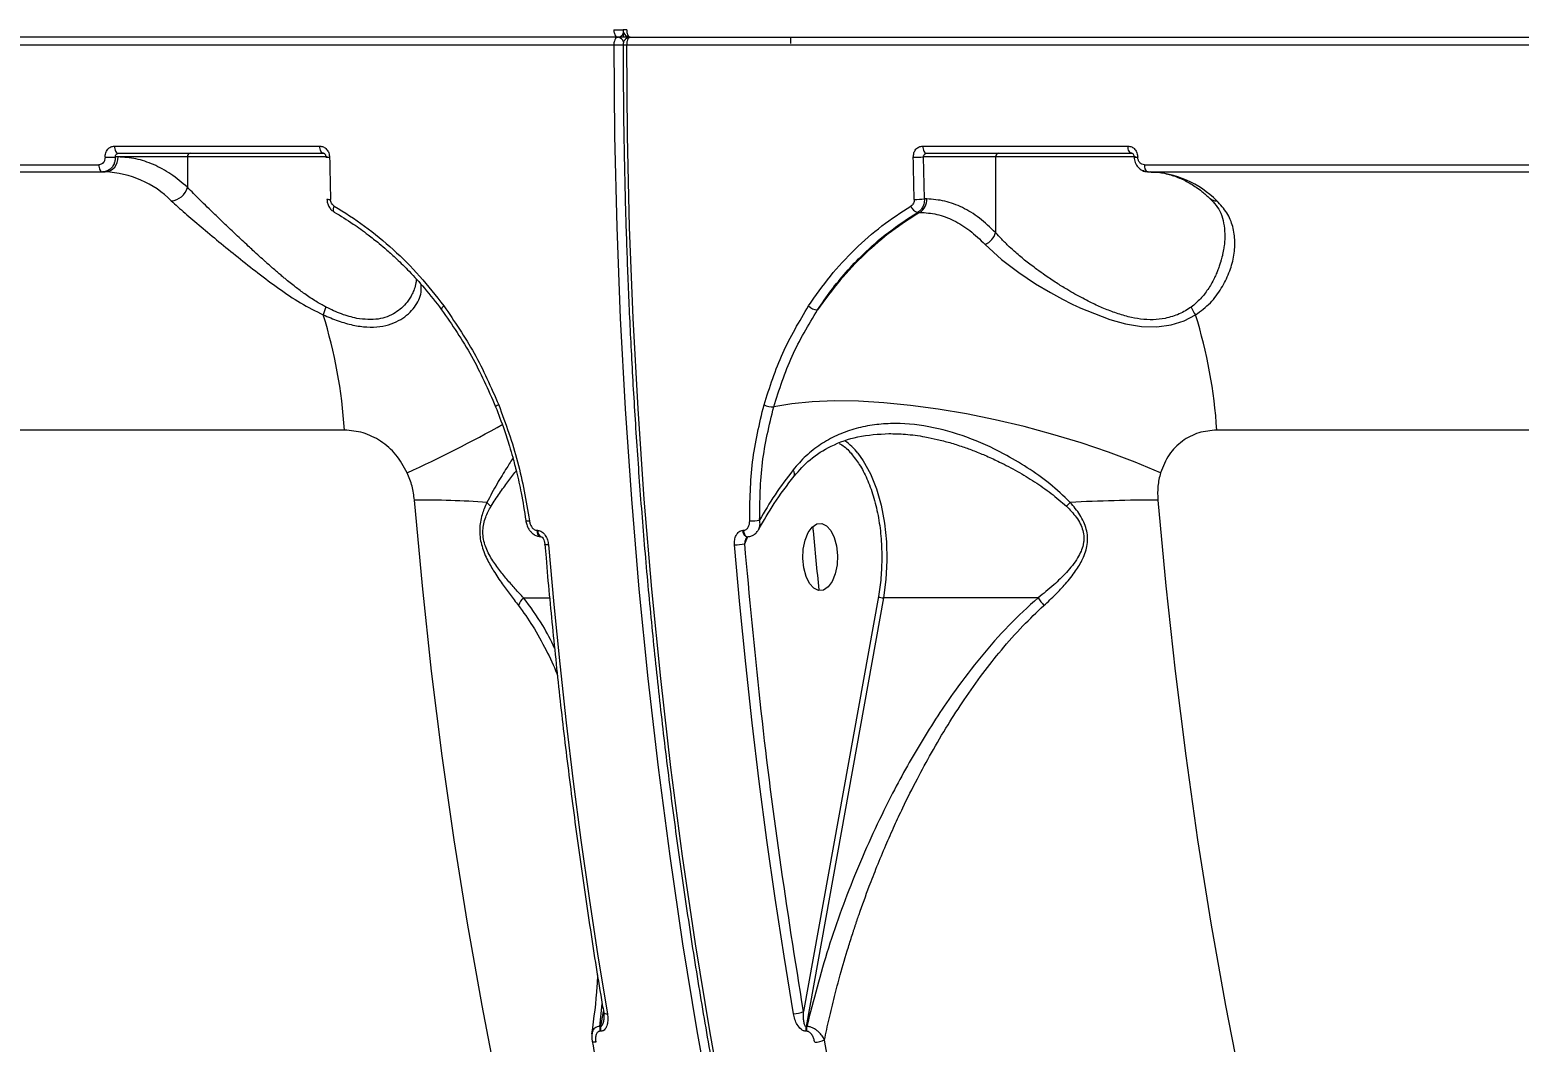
# Model space of a CAD drawing. Header units: millimetres. Extents: x -8045 to 6871, y -5915 to 5473.
# Drawn here: x -3516.5 to -3317.5, y -1520.5 to -1385.2 of the extents above; entities that cross this region are included whole.
import ezdxf

# ---------------------------------------------------------------- set-up
doc = ezdxf.new("R2010")
doc.units = ezdxf.units.MM
for name, color, linetype in [('DIKOM_ОБЪЕКТ', 7, 'Continuous'), ('DIKOM_РАЗМЕР_ЗОНА', 7, 'Continuous'), ('DIKOM_РАЗМЕР_ОБЪЕКТА', 7, 'Continuous')]:
    doc.layers.add(name, color=color, linetype=linetype)
doc.styles.add('style1', font='arial.ttf', dxfattribs={"width": 0.8})
doc.dimstyles.new('1-50', dxfattribs={"dimtxt": 300, "dimasz": 200, "dimexe": 100, "dimexo": 0, "dimgap": 100, "dimtad": 1, "dimtxsty": 'style1', "dimcen": 200, "dimclrd": 7, "dimclre": 7, "dimclrt": 7, "dimadec": 1, "dimazin": 2, "dimtfac": 1, "dimtmove": 0, "dimatfit": 2, "dimfxl": 0, "dimlwd": 25, "dimlwe": 18, "dimarcsym": 0})

# ---------------------------------------------------------------- blocks, each defined once
blk = doc.blocks.new('*D9')
at = {"layer": 'Defpoints', "color": 0, "linetype": 'Continuous', "transparency": 16777216}
for p in [(5663.54, -234.65), (-5019.6, -1388.73), (5663.54, -4701.47)]:
    blk.add_point(p, dxfattribs=at)
at = {"layer": 'DIKOM_РАЗМЕР_ОБЪЕКТА', "color": 7, "linetype": 'Continuous', "lineweight": 18, "transparency": 16777216}
for p, q in [((5663.54, -234.65), (5663.54, -4801.47)), ((-5019.6, -1388.73), (-5019.6, -4801.47))]:
    blk.add_line(p, q, dxfattribs=at)
at = {"layer": 'DIKOM_РАЗМЕР_ОБЪЕКТА', "color": 7, "linetype": 'Continuous', "lineweight": 25, "transparency": 16777216}
blk.add_line((-4819.6, -4701.47), (5463.54, -4701.47), dxfattribs=at)
at = {"layer": 'DIKOM_РАЗМЕР_ОБЪЕКТА', "color": 7, "linetype": 'Continuous', "transparency": 16777216}
for points in [[(-4819.6, -4668.14), (-4819.6, -4734.8), (-5019.6, -4701.47)], [(5463.54, -4668.14), (5463.54, -4734.8), (5663.54, -4701.47)]]:
    blk.add_solid(points, dxfattribs=at)
at = {"layer": 'DIKOM_РАЗМЕР_ОБЪЕКТА', "color": 7, "linetype": 'Continuous', "lineweight": 15, "transparency": 16777216, "insert": (-74.37, -4448.3), "char_height": 300, "attachment_point": 5, "style": 'style1'}
blk.add_mtext('10700', dxfattribs=at)
blk = doc.blocks.new('*D10')
at = {"layer": 'Defpoints', "color": 0, "linetype": 'Continuous', "transparency": 16777216}
for p in [(-1653.81, 3474.95), (-5616.46, -3083.4), (491.01, -3083.4)]:
    blk.add_point(p, dxfattribs=at)
at = {"layer": 'DIKOM_РАЗМЕР_ОБЪЕКТА', "color": 7, "linetype": 'Continuous', "lineweight": 18, "transparency": 16777216}
for p, q in [((-1653.81, 3474.95), (-5716.46, 3474.95)), ((491.01, -3083.4), (-5716.46, -3083.4))]:
    blk.add_line(p, q, dxfattribs=at)
at = {"layer": 'DIKOM_РАЗМЕР_ОБЪЕКТА', "color": 7, "linetype": 'Continuous', "lineweight": 25, "transparency": 16777216}
blk.add_line((-5616.46, 3274.95), (-5616.46, -2883.4), dxfattribs=at)
at = {"layer": 'DIKOM_РАЗМЕР_ОБЪЕКТА', "color": 7, "linetype": 'Continuous', "transparency": 16777216}
for points in [[(-5649.79, 3274.95), (-5583.12, 3274.95), (-5616.46, 3474.95)], [(-5649.79, -2883.4), (-5583.12, -2883.4), (-5616.46, -3083.4)]]:
    blk.add_solid(points, dxfattribs=at)
at = {"layer": 'DIKOM_РАЗМЕР_ОБЪЕКТА', "color": 7, "linetype": 'Continuous', "lineweight": 15, "transparency": 16777216, "insert": (-5869.63, -1326.86), "char_height": 300, "attachment_point": 5, "rotation": 90, "style": 'style1'}
blk.add_mtext('6550', dxfattribs=at)
blk = doc.blocks.new('*D11')
at = {"layer": 'Defpoints', "color": 0, "transparency": 16777216}
for p in [(6870.85, -184.65), (-7019.6, -1388.73), (-7019.6, -5814.65)]:
    blk.add_point(p, dxfattribs=at)
at = {"layer": 'DIKOM_РАЗМЕР_ЗОНА', "color": 7, "lineweight": 18, "transparency": 16777216}
for p, q in [((6870.85, -184.65), (6870.85, -5914.65)), ((-7019.6, -1388.73), (-7019.6, -5914.65))]:
    blk.add_line(p, q, dxfattribs=at)
at = {"layer": 'DIKOM_РАЗМЕР_ЗОНА', "color": 7, "lineweight": 25, "transparency": 16777216}
blk.add_line((6670.85, -5814.65), (-6819.6, -5814.65), dxfattribs=at)
at = {"layer": 'DIKOM_РАЗМЕР_ЗОНА', "color": 7, "transparency": 16777216}
for points in [[(-6819.6, -5781.31), (-6819.6, -5847.98), (-7019.6, -5814.65)], [(6670.85, -5781.31), (6670.85, -5847.98), (6870.85, -5814.65)]]:
    blk.add_solid(points, dxfattribs=at)
at = {"layer": 'DIKOM_РАЗМЕР_ЗОНА', "color": 7, "transparency": 16777216, "insert": (-74.37, -5561.37), "char_height": 300, "attachment_point": 5, "style": 'style1'}
blk.add_mtext('13900', dxfattribs=at)
blk = doc.blocks.new('*D12')
at = {"layer": 'Defpoints', "color": 0, "transparency": 16777216}
for p in [(-2189.61, 5472.65), (-7595.21, -5084.97), (-495.58, -5084.97)]:
    blk.add_point(p, dxfattribs=at)
at = {"layer": 'DIKOM_РАЗМЕР_ЗОНА', "color": 7, "lineweight": 18, "transparency": 16777216}
for p, q in [((-2189.61, 5472.65), (-7695.21, 5472.65)), ((-495.58, -5084.97), (-7695.21, -5084.97))]:
    blk.add_line(p, q, dxfattribs=at)
at = {"layer": 'DIKOM_РАЗМЕР_ЗОНА', "color": 7, "lineweight": 25, "transparency": 16777216}
blk.add_line((-7595.21, 5272.65), (-7595.21, -4884.97), dxfattribs=at)
at = {"layer": 'DIKOM_РАЗМЕР_ЗОНА', "color": 7, "transparency": 16777216}
for points in [[(-7628.55, 5272.65), (-7561.88, 5272.65), (-7595.21, 5472.65)], [(-7628.55, -4884.97), (-7561.88, -4884.97), (-7595.21, -5084.97)]]:
    blk.add_solid(points, dxfattribs=at)
at = {"layer": 'DIKOM_РАЗМЕР_ЗОНА', "color": 7, "transparency": 16777216, "insert": (-7848.38, -1452.59), "char_height": 300, "attachment_point": 5, "rotation": 90, "style": 'style1'}
blk.add_mtext('10550', dxfattribs=at)

msp = doc.modelspace()

# ---------------------------------------------------------------- linework, layer by layer
at = {"layer": 'DIKOM_ОБЪЕКТ', "color": 7, "linetype": 'Continuous', "lineweight": 15}
for p, q in [((-3853.318, -1387.16), (-3438.449, -1387.16)), ((-3437.934, -1386.157), (-3852.803, -1386.157)), ((-3436.311, -1386.157), (-3437.934, -1386.157)), ((-3437.217, -1385.447), (-3437.22, -1386.157)), ((-3436.735, -1387.16), (-3021.865, -1387.16)), ((-3436.22, -1386.157), (-3021.35, -1386.157)), ((-3414.784, -1387.008), (-3414.788, -1386.157)), ((-3505.179, -1400.692), (-3477.75, -1400.692)), ((-3397.176, -1400.692), (-3369.747, -1400.692)), ((-3504.705, -1402.157), (-3505.065, -1402.157)), ((-3495.436, -1402.157), (-3504.705, -1402.157)), ((-3504.664, -1401.657), (-3477.235, -1401.657)), ((-3495.436, -1402.157), (-3495.436, -1406.208)), ((-3476.744, -1402.157), (-3495.436, -1402.157)), ((-3396.932, -1407.77), (-3397.062, -1402.157)), ((-3387.433, -1402.157), (-3397.062, -1402.157)), ((-3396.661, -1401.657), (-3369.232, -1401.657)), ((-3387.433, -1402.157), (-3387.433, -1412.259)), ((-3368.741, -1402.157), (-3387.433, -1402.157)), ((-3578.418, -1403.198), (-3507.273, -1403.198)), ((-3577.904, -1404.157), (-3506.759, -1404.157)), ((-3506.759, -1404.157), (-3506.419, -1404.157)), ((-3367.555, -1403.198), (-3296.41, -1403.198)), ((-3367.04, -1404.157), (-3367.132, -1404.141)), ((-3367.04, -1404.157), (-3295.895, -1404.157)), ((-3396.624, -1407.77), (-3396.932, -1407.77)), ((-3397.847, -1409.554), (-3397.563, -1409.554)), ((-3474.441, -1438.66), (-3774.45, -1438.66)), ((-3057.858, -1438.66), (-3357.866, -1438.66)), ((-3448.627, -1452.061), (-3448.708, -1452.061)), ((-3448.199, -1452.904), (-3448.119, -1452.904)), ((-3421.117, -1452.061), (-3421.198, -1452.061)), ((-3420.957, -1453.842), (-3420.538, -1452.894)), ((-3420.689, -1452.904), (-3420.609, -1452.904)), ((-3450.525, -1461.074), (-3447.018, -1461.074)), ((-3403.099, -1460.908), (-3413.108, -1516.358)), ((-3402.427, -1461.074), (-3412.768, -1518.363)), ((-3381.758, -1461.074), (-3402.427, -1461.074)), ((-3440.301, -1518.363), (-3440.009, -1515.326)), ((-3440.198, -1518.363), (-3439.833, -1516.345)), ((-3439.801, -1516.548), (-3439.799, -1517.459)), ((-3440.198, -1518.363), (-3440.301, -1518.363)), ((-3412.768, -1518.363), (-3412.664, -1518.363)), ((-3440.2, -1519.01), (-3440.304, -1519.01)), ((-3412.667, -1519.01), (-3412.771, -1519.01))]:
    msp.add_line(p, q, dxfattribs=at)
at = {"layer": 'DIKOM_ОБЪЕКТ', "color": 7, "linetype": 'Continuous', "lineweight": 15, "flags": 128}
for points in [[(-3438.449, -1385.155), (-3438.272, -1385.155), (-3438.082, -1385.155), (-3437.886, -1385.155), (-3437.692, -1385.156), (-3437.507, -1385.156), (-3437.339, -1385.156), (-3437.196, -1385.157)], [(-3438.449, -1387.16), (-3438.343, -1399.347), (-3438.055, -1411.523), (-3437.584, -1423.678), (-3436.933, -1435.801), (-3436.101, -1447.883), (-3435.088, -1459.912), (-3433.896, -1471.879), (-3432.526, -1483.774), (-3430.978, -1495.587), (-3429.255, -1507.308), (-3427.357, -1518.927), (-3425.286, -1530.434), (-3423.044, -1541.819), (-3420.633, -1553.073), (-3418.055, -1564.187), (-3415.312, -1575.15), (-3412.406, -1585.955), (-3409.34, -1596.591), (-3406.116, -1607.05), (-3402.737, -1617.323), (-3399.206, -1627.401), (-3395.526, -1637.276)], [(-3393.811, -1637.276), (-3397.491, -1627.401), (-3401.022, -1617.323), (-3404.401, -1607.05), (-3407.625, -1596.591), (-3410.691, -1585.955), (-3413.597, -1575.15), (-3416.34, -1564.187), (-3418.919, -1553.073), (-3421.33, -1541.819), (-3423.572, -1530.434), (-3425.642, -1518.927), (-3427.54, -1507.308), (-3429.264, -1495.587), (-3430.811, -1483.774), (-3432.182, -1471.879), (-3433.374, -1459.912), (-3434.386, -1447.883), (-3435.219, -1435.801), (-3435.87, -1423.678), (-3436.34, -1411.523), (-3436.628, -1399.347), (-3436.735, -1387.16)], [(-3505.179, -1400.692), (-3505.166, -1400.882), (-3505.135, -1401.064), (-3505.086, -1401.231), (-3505.022, -1401.377), (-3504.945, -1401.496), (-3504.857, -1401.584), (-3504.762, -1401.639), (-3504.664, -1401.657)], [(-3477.235, -1401.657), (-3477.333, -1401.639), (-3477.428, -1401.584), (-3477.515, -1401.496), (-3477.593, -1401.377), (-3477.657, -1401.231), (-3477.705, -1401.064), (-3477.737, -1400.882), (-3477.75, -1400.692)], [(-3397.176, -1400.692), (-3397.163, -1400.882), (-3397.132, -1401.064), (-3397.083, -1401.231), (-3397.019, -1401.377), (-3396.942, -1401.496), (-3396.854, -1401.584), (-3396.759, -1401.639), (-3396.661, -1401.657)], [(-3369.232, -1401.657), (-3369.33, -1401.639), (-3369.425, -1401.584), (-3369.512, -1401.496), (-3369.59, -1401.377), (-3369.654, -1401.231), (-3369.702, -1401.064), (-3369.734, -1400.882), (-3369.747, -1400.692)], [(-3476.436, -1402.196), (-3476.421, -1402.899), (-3476.407, -1403.602), (-3476.391, -1404.306), (-3476.375, -1405.009), (-3476.359, -1405.712), (-3476.342, -1406.416), (-3476.324, -1407.119), (-3476.305, -1407.822)], [(-3398.303, -1407.822), (-3398.322, -1407.119), (-3398.339, -1406.416), (-3398.357, -1405.712), (-3398.373, -1405.009), (-3398.389, -1404.306), (-3398.404, -1403.602), (-3398.419, -1402.899), (-3398.433, -1402.196)], [(-3507.273, -1403.198), (-3507.26, -1403.387), (-3507.228, -1403.568), (-3507.18, -1403.734), (-3507.115, -1403.879), (-3507.038, -1403.997), (-3506.951, -1404.085), (-3506.857, -1404.139), (-3506.759, -1404.157)], [(-3475.815, -1409.517), (-3475.841, -1409.495), (-3475.891, -1409.419), (-3475.92, -1409.316), (-3475.926, -1409.189), (-3475.91, -1409.043), (-3475.871, -1408.884), (-3475.811, -1408.716)], [(-3388.834, -1413.845), (-3386.651, -1415.85), (-3384.34, -1417.604), (-3382.1, -1419.093), (-3380.119, -1420.279), (-3378.492, -1421.172), (-3377.279, -1421.79), (-3376.526, -1422.153), (-3376.333, -1422.243), (-3376.283, -1422.266), (-3376.27, -1422.272), (-3376.267, -1422.274), (-3376.265, -1422.275), (-3376.265, -1422.275), (-3376.265, -1422.275), (-3376.265, -1422.275), (-3376.265, -1422.275), (-3376.265, -1422.275), (-3376.265, -1422.275), (-3372.191, -1423.891), (-3370.072, -1424.473), (-3367.957, -1424.821), (-3365.9, -1424.875), (-3363.975, -1424.609), (-3362.231, -1424.046), (-3360.709, -1423.251)], [(-3461.179, -1422.054), (-3461.29, -1422.171), (-3461.379, -1422.281), (-3461.442, -1422.379), (-3461.478, -1422.463), (-3461.484, -1422.529), (-3461.466, -1422.569)], [(-3365.4, -1444.363), (-3368.78, -1442.957), (-3372.329, -1441.624), (-3376.01, -1440.379), (-3379.787, -1439.233), (-3383.623, -1438.198), (-3387.481, -1437.284), (-3391.321, -1436.5), (-3395.107, -1435.854), (-3398.8, -1435.352), (-3402.364, -1434.999), (-3405.765, -1434.799), (-3408.968, -1434.754), (-3411.942, -1434.863), (-3414.657, -1435.127), (-3417.088, -1435.541)], [(-3405.834, -1441.759), (-3405.121, -1442.76), (-3404.169, -1444.496), (-3403.366, -1446.495), (-3402.729, -1448.709), (-3402.275, -1451.086), (-3402.015, -1453.57), (-3401.953, -1456.103), (-3402.091, -1458.624), (-3402.427, -1461.074)], [(-3414.356, -1444.803), (-3414.347, -1444.79), (-3414.289, -1444.644), (-3414.296, -1444.455), (-3414.367, -1444.23), (-3414.5, -1443.979)], [(-3419.938, -1635.641), (-3423.788, -1626.702), (-3427.495, -1617.54), (-3431.057, -1608.163), (-3434.47, -1598.579), (-3437.73, -1588.797), (-3440.836, -1578.827), (-3443.783, -1568.677), (-3446.57, -1558.358), (-3449.193, -1547.879), (-3451.65, -1537.249), (-3453.939, -1526.478), (-3456.058, -1515.577), (-3458.005, -1504.556), (-3459.778, -1493.424), (-3461.375, -1482.193), (-3462.795, -1470.872), (-3464.036, -1459.473), (-3465.098, -1448.005)], [(-3365.752, -1448.005), (-3364.69, -1459.473), (-3363.449, -1470.872), (-3362.029, -1482.193), (-3360.432, -1493.424), (-3358.659, -1504.556), (-3356.713, -1515.577), (-3354.594, -1526.478), (-3352.304, -1537.249), (-3349.847, -1547.879), (-3347.224, -1558.358), (-3344.437, -1568.677), (-3341.49, -1578.827), (-3338.384, -1588.797), (-3335.124, -1598.579), (-3331.711, -1608.163), (-3328.15, -1617.54), (-3324.442, -1626.702), (-3320.593, -1635.641)], [(-3448.195, -1452.904), (-3448.195, -1452.904), (-3448.34, -1452.866), (-3448.473, -1452.751), (-3448.584, -1452.568), (-3448.665, -1452.332), (-3448.708, -1452.061)], [(-3448.627, -1452.061), (-3448.584, -1452.332), (-3448.504, -1452.568), (-3448.392, -1452.751), (-3448.259, -1452.866), (-3448.119, -1452.904)], [(-3420.675, -1452.904), (-3420.685, -1452.904), (-3420.83, -1452.866), (-3420.963, -1452.751), (-3421.074, -1452.568), (-3421.155, -1452.332), (-3421.198, -1452.061)], [(-3421.117, -1452.061), (-3421.074, -1452.332), (-3420.994, -1452.568), (-3420.882, -1452.751), (-3420.749, -1452.866), (-3420.605, -1452.904), (-3420.604, -1452.904)], [(-3412.883, -1453.367), (-3412.475, -1452.36), (-3411.938, -1451.617), (-3411.314, -1451.198), (-3410.655, -1451.137), (-3410.014, -1451.439), (-3409.443, -1452.079), (-3408.988, -1453.006), (-3408.685, -1454.145), (-3408.561, -1455.402), (-3408.623, -1456.677), (-3408.868, -1457.867), (-3409.276, -1458.873), (-3409.813, -1459.616), (-3410.437, -1460.035), (-3411.096, -1460.096), (-3411.737, -1459.794), (-3412.308, -1459.154), (-3412.763, -1458.227), (-3413.066, -1457.088), (-3413.191, -1455.831), (-3413.128, -1454.556), (-3412.883, -1453.367)], [(-3447.18, -1454.003), (-3447.338, -1454), (-3447.47, -1453.991), (-3447.571, -1453.976), (-3447.637, -1453.956), (-3447.667, -1453.931), (-3447.668, -1453.924)], [(-3447.18, -1454.003), (-3446.469, -1461.955), (-3445.68, -1469.878), (-3444.812, -1477.771), (-3443.867, -1485.63), (-3442.844, -1493.452), (-3441.743, -1501.234), (-3440.566, -1508.974), (-3439.312, -1516.669)], [(-3414.455, -1516.669), (-3415.708, -1508.974), (-3416.885, -1501.234), (-3417.986, -1493.452), (-3419.009, -1485.63), (-3419.955, -1477.771), (-3420.822, -1469.878), (-3421.612, -1461.955), (-3422.322, -1454.003)], [(-3439.809, -1516.521), (-3439.807, -1516.531), (-3439.775, -1516.578), (-3439.706, -1516.617), (-3439.603, -1516.645), (-3439.47, -1516.663), (-3439.312, -1516.669)], [(-3440.856, -1520.469), (-3441.007, -1520.463), (-3441.136, -1520.447), (-3441.238, -1520.42), (-3441.309, -1520.383), (-3441.348, -1520.339), (-3441.355, -1520.313)], [(-3395.973, -1584.352), (-3398.064, -1576.596), (-3400.071, -1568.757), (-3401.992, -1560.839), (-3403.829, -1552.844), (-3405.579, -1544.776), (-3407.242, -1536.64), (-3408.817, -1528.437), (-3410.303, -1520.173)]]:
    msp.add_lwpolyline(points, dxfattribs=at)
at = {"layer": 'DIKOM_ОБЪЕКТ', "color": 7, "linetype": 'Continuous', "lineweight": 15}
for centre, radius, start, end in [((-3436.666, -1385.166), 1.783, 179.62953, 195.98693), ((-3436.864, -1431.005), 45.85, 89.83784, 90.44385), ((-3434.952, -1385.166), 1.783, 179.62953, 195.98693), ((-3436.667, -1387.148), 1.782, 164.01131, 180.36857), ((-3438.381, -1000.186), 386.974, 269.98995, 270.17447), ((-3437.799, -1385.588), 0.585, 186.78413, 256.69628), ((-3437.799, -1386.726), 0.585, 103.30372, 173.21587), ((-3437.975, -1385.287), 0.871, 272.69337, 343.97036), ((-3437.988, -1387.044), 0.888, 17.27721, 86.48591), ((-3436.893, -1349.341), 37.819, 269.5059, 270.24058), ((-3434.952, -1387.148), 1.782, 164.01131, 180.36857), ((-3436.085, -1385.588), 0.585, 186.81788, 256.66253), ((-3436.085, -1386.727), 0.585, 103.33747, 173.18212), ((-3506.393, -1379.081), 23.115, 269.89163, 273.29397), ((-3506.574, -1402.29), 1.874, 274.73838, 4.06015), ((-3494.969, -1402.124), 0.468, 94.75841, 184.066), ((-3476.586, -1399.775), 2.425, 262.06152, 273.54626), ((-3398.389, -1379.102), 23.093, 269.89064, 273.29551), ((-3386.966, -1402.124), 0.468, 94.72724, 184.09717), ((-3368.584, -1399.876), 2.324, 261.7549, 273.74038), ((-3506.893, -1417.27), 13.121, 44.8581, 87.92894), ((-3366.595, -1403.334), 0.969, 171.91958, 236.35695), ((-3367.175, -1417.271), 13.122, 44.85944, 87.92873), ((-3497.744, -1405.645), 2.375, 273.65963, 346.28354), ((-3476.456, -1406.072), 1.756, 259.02167, 274.93356), ((-3397.517, -1408.295), 1.302, 198.86373, 255.31109), ((-3398.255, -1390.869), 16.953, 269.83583, 274.47526), ((-3398.679, -1407.828), 2.056, 302.86585, 1.59814), ((-3357.909, -1406.699), 1.316, 228.62844, 271.5254), ((-3389.855, -1411.532), 2.529, 293.81359, 343.28385), ((-3471.143, -1424.724), 6.315, 156.49187, 166.50497), ((-3411.085, -1420.713), 1.893, 225.09323, 265.19334), ((-3358.488, -1421.344), 2.927, 197.12437, 220.65363), ((-3541.812, -1443.121), 67.519, 3.78847, 17.11489), ((-3425.238, -1443.121), 67.519, 3.78847, 17.11489), ((-3453.592, -1436.134), 0.882, 105.81865, 138.02038), ((-3417.226, -1432.838), 2.707, 244.7098, 272.9241), ((-3539.439, -1284.181), 176.195, 294.61613, 299.27858), ((-3412.433, -1446.888), 8.358, 37.85796, 54.38203), ((-3464.542, -1576.52), 128.517, 85.9283, 90.24785), ((-3453.289, -1446.566), 2.763, 219.6269, 235.45369), ((-3353.237, -1472.803), 34.437, 134.70656, 135.90852), ((-3365.322, -1675.907), 227.903, 90.10819, 93.05356), ((-3449.945, -1449.935), 0.855, 251.27227, 284.02424), ((-3419.908, -1446.012), 4.769, 265.3089, 281.36923), ((-3422.28, -1448.513), 5.49, 269.55327, 283.94012), ((-3448.717, -1462.994), 2.638, 133.2796, 159.99314), ((-3402.442, -1459.69), 1.384, 241.69363, 270.61719), ((-3374.032, -1455.921), 9.286, 213.70097, 221.64089), ((-3414.422, -1513.737), 2.932, 269.35928, 296.62773), ((-3438.431, -1518.694), 1.9, 169.96237, 189.57319), ((-3438.329, -1518.693), 1.897, 169.9694, 189.60837), ((-3410.9, -1518.693), 1.897, 169.9694, 189.60837), ((-3410.799, -1518.694), 1.894, 169.93416, 189.6014), ((-3411.596, -1517.499), 2.969, 269.7334, 295.8173)]:
    msp.add_arc(centre, radius, start, end, dxfattribs=at)
for points, knots in [([(-3437.208, -1385.157), (-3437.207, -1385.24), (-3437.204, -1385.404), (-3437.097, -1385.67), (-3436.964, -1385.817), (-3436.885, -1385.904)], [0, 0, 0, 0, 0.2963964, 0.5828957, 1, 1, 1, 1]), ([(-3436.885, -1386.411), (-3436.971, -1386.505), (-3437.096, -1386.642), (-3437.19, -1386.9), (-3437.233, -1387.056), (-3437.218, -1387.155), (-3437.217, -1387.161)], [0, 0, 0, 0, 0.4472695, 0.6456014, 0.9773924, 1, 1, 1, 1]), ([(-3437.213, -1387.159), (-3437.199, -1390.695), (-3437.179, -1395.823), (-3437.041, -1403.585), (-3436.868, -1410.553), (-3436.577, -1418.865), (-3436.18, -1427.6), (-3435.661, -1436.748), (-3435.017, -1446.179), (-3434.241, -1455.817), (-3433.331, -1465.604), (-3432.286, -1475.494), (-3431.103, -1485.452), (-3429.782, -1495.449), (-3428.322, -1505.461), (-3426.724, -1515.467), (-3424.987, -1525.45), (-3423.112, -1535.392), (-3421.1, -1545.28), (-3418.951, -1555.101), (-3416.668, -1564.843), (-3414.25, -1574.493), (-3411.701, -1584.043), (-3409.02, -1593.482), (-3406.211, -1602.801), (-3403.273, -1611.99), (-3400.211, -1621.042), (-3397.026, -1629.948), (-3393.72, -1638.701), (-3390.295, -1647.293), (-3386.753, -1655.717), (-3383.098, -1663.966), (-3379.331, -1672.034), (-3375.455, -1679.915), (-3371.473, -1687.602), (-3367.387, -1695.09), (-3363.2, -1702.373), (-3358.916, -1709.446), (-3354.536, -1716.303), (-3350.063, -1722.941), (-3345.501, -1729.353), (-3340.852, -1735.537), (-3336.119, -1741.487), (-3331.304, -1747.199), (-3326.411, -1752.67), (-3321.443, -1757.895), (-3316.401, -1762.872), (-3311.289, -1767.596), (-3306.11, -1772.064), (-3300.865, -1776.274), (-3295.558, -1780.221), (-3290.19, -1783.903), (-3284.764, -1787.319), (-3279.282, -1790.455), (-3274.033, -1793.198), (-3270.594, -1794.756), (-3269.015, -1795.471)], [0, 0, 0, 0, 0.0188203, 0.0272906, 0.0413383, 0.0559454, 0.0716292, 0.0880071, 0.1049248, 0.1222587, 0.1399211, 0.1578472, 0.175988, 0.1943055, 0.2127706, 0.2313596, 0.2500541, 0.2688382, 0.2876993, 0.3066269, 0.3256121, 0.3446475, 0.3637262, 0.3828431, 0.4019932, 0.4211723, 0.4403769, 0.4596039, 0.4788504, 0.4981142, 0.5173929, 0.536685, 0.5559887, 0.5753028, 0.5946263, 0.6139584, 0.6332979, 0.6526449, 0.671999, 0.6913599, 0.710728, 0.7301038, 0.7494874, 0.7688799, 0.7882827, 0.8076966, 0.8271238, 0.8465663, 0.866026, 0.8855061, 0.9050093, 0.9245393, 0.9440999, 0.9636954, 0.9833304, 1, 1, 1, 1]), ([(-3436.885, -1385.904), (-3436.782, -1385.977), (-3436.633, -1386.083), (-3436.397, -1386.15), (-3436.281, -1386.149), (-3436.22, -1386.148)], [0, 0, 0, 0, 0.5203957, 0.7512987, 1, 1, 1, 1]), ([(-3436.228, -1386.171), (-3436.27, -1386.168), (-3436.393, -1386.158), (-3436.629, -1386.229), (-3436.79, -1386.343), (-3436.885, -1386.411)], [0, 0, 0, 0, 0.1769883, 0.5117841, 1, 1, 1, 1]), ([(-3506.436, -1402.196), (-3506.421, -1401.998), (-3506.39, -1401.605), (-3506.102, -1401.108), (-3505.684, -1400.76), (-3505.347, -1400.715), (-3505.179, -1400.692)], [0, 0, 0, 0, 0.2505871, 0.5002723, 0.7500734, 1, 1, 1, 1]), ([(-3477.75, -1400.692), (-3477.58, -1400.715), (-3477.242, -1400.76), (-3476.811, -1401.109), (-3476.505, -1401.605), (-3476.459, -1401.999), (-3476.436, -1402.196)], [0, 0, 0, 0, 0.2505783, 0.5001773, 0.7500295, 1, 1, 1, 1]), ([(-3398.433, -1402.196), (-3398.418, -1401.998), (-3398.387, -1401.605), (-3398.099, -1401.108), (-3397.681, -1400.76), (-3397.344, -1400.715), (-3397.176, -1400.692)], [0, 0, 0, 0, 0.2505851, 0.5002663, 0.7499968, 1, 1, 1, 1]), ([(-3369.747, -1400.692), (-3369.577, -1400.715), (-3369.238, -1400.76), (-3368.807, -1401.109), (-3368.502, -1401.606), (-3368.456, -1401.999), (-3368.433, -1402.196)], [0, 0, 0, 0, 0.2505825, 0.5001941, 0.7500037, 1, 1, 1, 1]), ([(-3506.436, -1402.196), (-3506.447, -1402.327), (-3506.469, -1402.589), (-3506.658, -1402.921), (-3506.937, -1403.153), (-3507.161, -1403.183), (-3507.273, -1403.198)], [0, 0, 0, 0, 0.2507944, 0.5000868, 0.7499576, 1, 1, 1, 1]), ([(-3505.065, -1402.157), (-3505.074, -1402.327), (-3505.09, -1402.64), (-3505.25, -1403.131), (-3505.495, -1403.536), (-3505.814, -1403.839), (-3506.21, -1404.089), (-3506.542, -1404.13), (-3506.759, -1404.157)], [0, 0, 0, 0, 0.161766, 0.2992211, 0.5003616, 0.6315556, 0.7587154, 1, 1, 1, 1]), ([(-3505.065, -1402.157), (-3505.065, -1402.119), (-3505.065, -1402.046), (-3505.034, -1401.922), (-3504.977, -1401.817), (-3504.898, -1401.738), (-3504.802, -1401.675), (-3504.719, -1401.664), (-3504.664, -1401.657)], [0, 0, 0, 0, 0.1478478, 0.2805845, 0.5004594, 0.6295056, 0.7560156, 1, 1, 1, 1]), ([(-3495.436, -1406.208), (-3496.168, -1405.588), (-3497.633, -1404.347), (-3499.946, -1403.111), (-3502.309, -1402.303), (-3503.906, -1402.206), (-3504.705, -1402.157)], [0, 0, 0, 0, 0.2500019, 0.5000017, 0.7499834, 1, 1, 1, 1]), ([(-3477.327, -1401.641), (-3477.28, -1401.644), (-3477.184, -1401.65), (-3477.049, -1401.76), (-3476.945, -1401.939), (-3476.929, -1402.096), (-3476.921, -1402.176)], [0, 0, 0, 0, 0.2351959, 0.4780174, 0.7320141, 1, 1, 1, 1]), ([(-3397.062, -1402.157), (-3397.062, -1402.119), (-3397.062, -1402.046), (-3397.031, -1401.922), (-3396.974, -1401.817), (-3396.895, -1401.738), (-3396.799, -1401.675), (-3396.716, -1401.664), (-3396.661, -1401.657)], [0, 0, 0, 0, 0.1478132, 0.2805291, 0.5004961, 0.6293352, 0.7558207, 1, 1, 1, 1]), ([(-3369.324, -1401.641), (-3369.277, -1401.644), (-3369.181, -1401.65), (-3369.046, -1401.76), (-3368.942, -1401.939), (-3368.926, -1402.096), (-3368.918, -1402.176)], [0, 0, 0, 0, 0.2353068, 0.4781033, 0.7320537, 1, 1, 1, 1]), ([(-3368.918, -1402.176), (-3368.909, -1402.299), (-3368.891, -1402.545), (-3368.749, -1403.027), (-3368.421, -1403.57), (-3367.832, -1404.037), (-3367.367, -1404.107), (-3367.132, -1404.141)], [0, 0, 0, 0, 0.1220089, 0.2452236, 0.4932316, 0.744648, 1, 1, 1, 1]), ([(-3367.555, -1403.198), (-3367.668, -1403.182), (-3367.894, -1403.151), (-3368.182, -1402.92), (-3368.386, -1402.589), (-3368.417, -1402.327), (-3368.433, -1402.196)], [0, 0, 0, 0, 0.2507925, 0.5001209, 0.7499859, 1, 1, 1, 1]), ([(-3367.04, -1404.157), (-3367.263, -1404.143), (-3367.491, -1404.129), (-3367.689, -1404.008), (-3367.694, -1404.005)], [0, 0, 0, 0, 0.9731217, 1, 1, 1, 1]), ([(-3366.628, -1404.187), (-3366.469, -1404.18), (-3365.732, -1404.147), (-3364.482, -1404.391), (-3362.882, -1404.91), (-3361.366, -1405.693), (-3359.999, -1406.606), (-3359.153, -1407.373), (-3358.79, -1407.702)], [0, 0, 0, 0, 0.0612192, 0.2830194, 0.4797533, 0.6711887, 0.859039, 1, 1, 1, 1]), ([(-3476.934, -1422.206), (-3477.383, -1421.959), (-3478.341, -1421.433), (-3479.688, -1420.516), (-3481.055, -1419.496), (-3482.068, -1418.682), (-3482.82, -1418.055), (-3483.283, -1417.662), (-3483.788, -1417.227), (-3484.334, -1416.751), (-3484.756, -1416.378), (-3485.248, -1415.938), (-3485.843, -1415.402), (-3486.595, -1414.714), (-3487.646, -1413.742), (-3488.896, -1412.572), (-3490.386, -1411.156), (-3492.022, -1409.587), (-3493.797, -1407.868), (-3494.888, -1406.762), (-3495.436, -1406.208)], [0, 0, 0, 0, 0.0587503, 0.125044, 0.1831873, 0.2499616, 0.2704518, 0.2931945, 0.3181951, 0.3454632, 0.3749874, 0.3820727, 0.4205189, 0.4663069, 0.4993412, 0.5865755, 0.668128, 0.7492988, 0.874216, 1, 1, 1, 1]), ([(-3497.592, -1408.015), (-3497.004, -1408.544), (-3495.831, -1409.598), (-3493.634, -1411.467), (-3491.247, -1413.462), (-3488.694, -1415.547), (-3486.019, -1417.667), (-3483.236, -1419.738), (-3480.343, -1421.722), (-3478.303, -1422.741), (-3477.284, -1423.251)], [0, 0, 0, 0, 0.1259349, 0.2508913, 0.3755891, 0.500847, 0.6251056, 0.7501536, 0.8750357, 1, 1, 1, 1]), ([(-3476.791, -1407.796), (-3476.774, -1407.968), (-3476.74, -1408.314), (-3476.533, -1408.8), (-3476.227, -1409.228), (-3475.952, -1409.421), (-3475.814, -1409.517)], [0, 0, 0, 0, 0.2457739, 0.4945731, 0.7459299, 1, 1, 1, 1]), ([(-3475.811, -1408.716), (-3475.88, -1408.668), (-3476.018, -1408.571), (-3476.173, -1408.351), (-3476.28, -1408.098), (-3476.297, -1407.914), (-3476.305, -1407.822)], [0, 0, 0, 0, 0.2510494, 0.5004373, 0.7501948, 1, 1, 1, 1]), ([(-3475.811, -1408.716), (-3474.441, -1409.573), (-3471.701, -1411.288), (-3467.897, -1414.47), (-3464.335, -1418.017), (-3462.231, -1420.709), (-3461.179, -1422.054)], [0, 0, 0, 0, 0.2506428, 0.501316, 0.7505974, 1, 1, 1, 1]), ([(-3412.422, -1422.054), (-3411.48, -1420.702), (-3409.596, -1417.997), (-3406.283, -1414.446), (-3402.692, -1411.273), (-3400.063, -1409.569), (-3398.749, -1408.716)], [0, 0, 0, 0, 0.2507096, 0.5013225, 0.7506695, 1, 1, 1, 1]), ([(-3398.303, -1407.822), (-3398.307, -1407.914), (-3398.315, -1408.098), (-3398.408, -1408.353), (-3398.55, -1408.572), (-3398.682, -1408.668), (-3398.749, -1408.716)], [0, 0, 0, 0, 0.2510333, 0.5004066, 0.7502464, 1, 1, 1, 1]), ([(-3396.932, -1407.77), (-3396.948, -1408.002), (-3396.98, -1408.433), (-3397.23, -1408.962), (-3397.524, -1409.332), (-3397.747, -1409.486), (-3397.847, -1409.554)], [0, 0, 0, 0, 0.3140448, 0.585487, 0.814188, 1, 1, 1, 1]), ([(-3387.433, -1412.259), (-3388.148, -1411.577), (-3389.576, -1410.215), (-3391.865, -1408.84), (-3394.22, -1407.937), (-3395.822, -1407.826), (-3396.624, -1407.77)], [0, 0, 0, 0, 0.2495155, 0.4982222, 0.7487029, 1, 1, 1, 1]), ([(-3360.709, -1423.251), (-3360.016, -1422.739), (-3358.63, -1421.715), (-3357.209, -1419.728), (-3356.178, -1417.654), (-3355.571, -1415.535), (-3355.385, -1413.442), (-3355.67, -1411.449), (-3356.419, -1409.587), (-3357.389, -1408.539), (-3357.874, -1408.015)], [0, 0, 0, 0, 0.1255218, 0.250804, 0.3751269, 0.5003511, 0.6252708, 0.7505256, 0.8751664, 1, 1, 1, 1]), ([(-3358.784, -1407.682), (-3358.225, -1408.31), (-3357.051, -1409.628), (-3356.88, -1411.469), (-3356.79, -1412.433)], [0, 0, 0, 0, 0.4763996, 1, 1, 1, 1]), ([(-3475.814, -1409.517), (-3474.959, -1410.038), (-3473.416, -1410.976), (-3471.434, -1412.412), (-3469.949, -1413.588), (-3468.685, -1414.664), (-3467.333, -1415.893), (-3465.645, -1417.567), (-3463.603, -1419.8), (-3462.223, -1421.588), (-3461.467, -1422.568)], [0, 0, 0, 0, 0.1589248, 0.2867251, 0.3831945, 0.4535021, 0.5432592, 0.6639046, 0.8158121, 1, 1, 1, 1]), ([(-3397.563, -1409.554), (-3398.835, -1410.369), (-3401.399, -1412.012), (-3404.957, -1415.079), (-3408.311, -1418.567), (-3410.261, -1421.249), (-3411.244, -1422.6)], [0, 0, 0, 0, 0.2440507, 0.4920677, 0.7440499, 1, 1, 1, 1]), ([(-3411.244, -1422.6), (-3410.653, -1421.734), (-3409.456, -1419.979), (-3407.422, -1417.513), (-3404.891, -1414.857), (-3401.741, -1412.082), (-3399.168, -1410.412), (-3397.847, -1409.554)], [0, 0, 0, 0, 0.1627748, 0.3299008, 0.5013803, 0.7440127, 1, 1, 1, 1]), ([(-3397.563, -1409.554), (-3396.8, -1409.608), (-3395.277, -1409.715), (-3393.039, -1410.578), (-3390.866, -1411.892), (-3389.513, -1413.193), (-3388.834, -1413.845)], [0, 0, 0, 0, 0.25122, 0.5016577, 0.7500729, 1, 1, 1, 1]), ([(-3364.792, -1423.74), (-3365.313, -1423.814), (-3366.36, -1423.963), (-3368.033, -1423.85), (-3369.755, -1423.519), (-3371.472, -1422.995), (-3373.177, -1422.324), (-3374.605, -1421.659), (-3375.821, -1421.035), (-3376.866, -1420.463), (-3378.04, -1419.779), (-3379.37, -1418.95), (-3380.702, -1418.06), (-3382.069, -1417.082), (-3383.409, -1416.058), (-3384.624, -1415.047), (-3385.7, -1414.072), (-3386.613, -1413.181), (-3387.169, -1412.556), (-3387.433, -1412.259)], [0, 0, 0, 0, 0.0623343, 0.1250552, 0.185245, 0.2504891, 0.313004, 0.3752657, 0.4139352, 0.4556703, 0.5004938, 0.5583337, 0.6248609, 0.677827, 0.7500127, 0.8243267, 0.8744444, 0.9404675, 1, 1, 1, 1]), ([(-3356.801, -1412.436), (-3356.798, -1412.584), (-3356.79, -1413.112), (-3356.857, -1413.757), (-3356.945, -1414.374), (-3357.008, -1414.741), (-3357.113, -1415.26), (-3357.229, -1415.73), (-3357.331, -1416.083), (-3357.415, -1416.367), (-3357.551, -1416.785), (-3357.766, -1417.362), (-3357.997, -1417.908), (-3358.391, -1418.746), (-3359.021, -1419.833), (-3360.011, -1421.151), (-3360.858, -1421.851), (-3361.286, -1422.206)], [0, 0, 0, 0, 0.0437693, 0.1560995, 0.1866548, 0.2219457, 0.2619764, 0.3358849, 0.3569061, 0.3634316, 0.4175839, 0.4774403, 0.5306081, 0.5770939, 0.7244018, 0.860613, 1, 1, 1, 1]), ([(-3464.85, -1418.485), (-3464.863, -1418.651), (-3464.901, -1419.109), (-3465.097, -1419.772), (-3465.377, -1420.457), (-3465.696, -1421.029), (-3466.144, -1421.669), (-3466.766, -1422.333), (-3467.657, -1423.006), (-3468.696, -1423.514), (-3470.32, -1423.986), (-3471.798, -1423.839), (-3472.795, -1423.74)], [0, 0, 0, 0, 0.0558752, 0.1538415, 0.2296292, 0.3001944, 0.3655743, 0.476865, 0.5774643, 0.6876684, 0.7893647, 1, 1, 1, 1]), ([(-3477.284, -1423.251), (-3476.617, -1423.534), (-3475.285, -1424.101), (-3473.308, -1424.665), (-3471.415, -1424.933), (-3469.677, -1424.865), (-3468.158, -1424.497), (-3466.459, -1423.696), (-3464.982, -1422.276), (-3464.134, -1420.617), (-3464.183, -1419.551), (-3464.199, -1419.202)], [0, 0, 0, 0, 0.0923278, 0.1845418, 0.2765058, 0.3679215, 0.4595497, 0.5505318, 0.7312295, 0.9117446, 1, 1, 1, 1]), ([(-3472.795, -1423.74), (-3473.48, -1423.568), (-3474.851, -1423.223), (-3476.239, -1422.545), (-3476.934, -1422.206)], [0, 0, 0, 0, 0.4996007, 1, 1, 1, 1]), ([(-3461.467, -1422.568), (-3460.072, -1424.588), (-3457.282, -1428.629), (-3455.259, -1433.238), (-3454.248, -1435.544)], [0, 0, 0, 0, 0.4998855, 1, 1, 1, 1]), ([(-3461.179, -1422.054), (-3459.759, -1424.116), (-3456.919, -1428.238), (-3454.861, -1432.936), (-3453.832, -1435.286)], [0, 0, 0, 0, 0.5000018, 1, 1, 1, 1]), ([(-3418.382, -1435.286), (-3417.627, -1432.936), (-3416.116, -1428.238), (-3413.653, -1424.116), (-3412.422, -1422.054)], [0, 0, 0, 0, 0.4999976, 1, 1, 1, 1]), ([(-3417.088, -1435.541), (-3416.347, -1433.243), (-3414.864, -1428.646), (-3412.451, -1424.616), (-3411.244, -1422.6)], [0, 0, 0, 0, 0.5000093, 1, 1, 1, 1]), ([(-3361.286, -1422.206), (-3361.799, -1422.544), (-3362.826, -1423.223), (-3364.136, -1423.567), (-3364.792, -1423.74)], [0, 0, 0, 0, 0.4991674, 1, 1, 1, 1]), ([(-3454.248, -1435.544), (-3453.861, -1436.546), (-3453.193, -1438.276), (-3452.465, -1440.544), (-3451.915, -1442.437), (-3451.375, -1444.515), (-3450.746, -1447.328), (-3450.41, -1449.509), (-3450.219, -1450.745)], [0, 0, 0, 0, 0.2047383, 0.3536546, 0.4525717, 0.5794659, 0.7615501, 1, 1, 1, 1]), ([(-3420.298, -1450.765), (-3420.262, -1448.122), (-3420.192, -1442.837), (-3418.985, -1437.803), (-3418.382, -1435.286)], [0, 0, 0, 0, 0.500001, 1, 1, 1, 1]), ([(-3418.968, -1450.687), (-3418.933, -1448.101), (-3418.863, -1442.929), (-3417.679, -1438.004), (-3417.088, -1435.541)], [0, 0, 0, 0, 0.5000441, 1, 1, 1, 1]), ([(-3466.047, -1444.363), (-3466.517, -1443.523), (-3467.456, -1441.846), (-3469.574, -1440.049), (-3471.949, -1438.877), (-3473.61, -1438.732), (-3474.441, -1438.66)], [0, 0, 0, 0, 0.2506987, 0.5004214, 0.7502596, 1, 1, 1, 1]), ([(-3377.462, -1448.328), (-3378.357, -1447.474), (-3380.143, -1445.769), (-3383.178, -1443.644), (-3386.852, -1441.466), (-3391.26, -1439.482), (-3396.362, -1438.047), (-3400.634, -1437.671), (-3403.959, -1437.955), (-3406.378, -1438.48), (-3408.691, -1439.335), (-3410.847, -1440.534), (-3412.832, -1442.053), (-3413.943, -1443.337), (-3414.5, -1443.979)], [0, 0, 0, 0, 0.0840955, 0.1677816, 0.2511672, 0.3756192, 0.5002022, 0.6249142, 0.6871335, 0.7497585, 0.8121182, 0.8747292, 0.9373061, 1, 1, 1, 1]), ([(-3357.866, -1438.66), (-3358.687, -1438.732), (-3360.328, -1438.877), (-3362.533, -1440.049), (-3364.385, -1441.846), (-3365.061, -1443.523), (-3365.4, -1444.363)], [0, 0, 0, 0, 0.2497476, 0.499567, 0.7492989, 1, 1, 1, 1]), ([(-3414.354, -1444.801), (-3413.67, -1444.039), (-3412.217, -1442.424), (-3409.343, -1440.643), (-3405.795, -1439.356), (-3403.071, -1439.199), (-3401.641, -1439.117)], [0, 0, 0, 0, 0.2106978, 0.4471571, 0.7098259, 1, 1, 1, 1]), ([(-3408.346, -1440.438), (-3408.222, -1440.502), (-3407.663, -1440.79), (-3406.922, -1441.494), (-3406.367, -1442.271), (-3406.178, -1442.537)], [0, 0, 0, 0, 0.1581153, 0.711725, 1, 1, 1, 1]), ([(-3401.712, -1439.128), (-3400.971, -1439.141), (-3399.366, -1439.169), (-3397.201, -1439.478), (-3395.223, -1439.886), (-3393.533, -1440.329), (-3391.879, -1440.85), (-3390.243, -1441.447), (-3388.603, -1442.123), (-3386.672, -1443.018), (-3384.514, -1444.152), (-3382.214, -1445.549), (-3379.992, -1447.073), (-3378.645, -1448.252), (-3377.97, -1448.842)], [0, 0, 0, 0, 0.0886945, 0.1922448, 0.2568236, 0.3241589, 0.3942745, 0.4558633, 0.523029, 0.5957672, 0.6966766, 0.797935, 0.8988111, 1, 1, 1, 1]), ([(-3451.881, -1442.311), (-3452.163, -1442.758), (-3452.829, -1443.81), (-3454.058, -1445.776), (-3454.963, -1447.475), (-3455.417, -1448.328)], [0, 0, 0, 0, 0.2690163, 0.6330233, 1, 1, 1, 1]), ([(-3406.178, -1442.537), (-3405.997, -1442.767), (-3405.424, -1443.501), (-3404.6, -1445.147), (-3403.742, -1447.427), (-3403.111, -1450.025), (-3402.708, -1452.797), (-3402.659, -1454.7), (-3402.635, -1455.644)], [0, 0, 0, 0, 0.0815487, 0.259528, 0.4431683, 0.6297637, 0.8163638, 1, 1, 1, 1]), ([(-3465.098, -1448.005), (-3465.178, -1447.378), (-3465.336, -1446.127), (-3465.811, -1444.951), (-3466.047, -1444.363)], [0, 0, 0, 0, 0.500452, 1, 1, 1, 1]), ([(-3454.856, -1448.842), (-3454.48, -1448.25), (-3453.732, -1447.07), (-3452.609, -1445.559), (-3451.843, -1444.548), (-3451.479, -1444.089), (-3451.444, -1444.045)], [0, 0, 0, 0, 0.3226986, 0.6437577, 0.9655775, 1, 1, 1, 1]), ([(-3419.073, -1451.925), (-3418.424, -1450.772), (-3417.067, -1448.361), (-3415.284, -1446.021), (-3414.354, -1444.801)], [0, 0, 0, 0, 0.4781478, 1, 1, 1, 1]), ([(-3414.5, -1443.979), (-3415.334, -1445.081), (-3417, -1447.282), (-3418.312, -1449.553), (-3418.968, -1450.687)], [0, 0, 0, 0, 0.5003598, 1, 1, 1, 1]), ([(-3365.4, -1444.363), (-3365.542, -1444.95), (-3365.828, -1446.126), (-3365.778, -1447.377), (-3365.752, -1448.005)], [0, 0, 0, 0, 0.4987688, 1, 1, 1, 1]), ([(-3455.417, -1448.328), (-3455.541, -1448.604), (-3455.779, -1449.129), (-3456.078, -1450.001), (-3456.293, -1450.909), (-3456.397, -1451.898), (-3456.355, -1452.92), (-3456.159, -1453.94), (-3455.833, -1454.936), (-3455.303, -1456.137), (-3454.469, -1457.596), (-3453.41, -1459.154), (-3452.285, -1460.679), (-3451.569, -1461.607), (-3451.196, -1462.092)], [0, 0, 0, 0, 0.0657804, 0.1255309, 0.1907356, 0.2507609, 0.3130669, 0.3760267, 0.4355066, 0.5005696, 0.6150189, 0.7506171, 0.8698245, 1, 1, 1, 1]), ([(-3450.525, -1461.074), (-3450.892, -1460.677), (-3451.623, -1459.885), (-3452.741, -1458.615), (-3453.847, -1457.257), (-3454.735, -1455.989), (-3455.338, -1454.87), (-3455.705, -1453.961), (-3455.93, -1453.015), (-3455.974, -1452.058), (-3455.845, -1451.145), (-3455.507, -1450.023), (-3455.114, -1449.309), (-3454.856, -1448.842)], [0, 0, 0, 0, 0.124986, 0.249696, 0.3746891, 0.4999206, 0.5661909, 0.6249206, 0.6880736, 0.7498165, 0.8089085, 0.8747952, 1, 1, 1, 1]), ([(-3377.97, -1448.842), (-3377.736, -1449.072), (-3377.267, -1449.531), (-3376.631, -1450.31), (-3376.106, -1451.149), (-3375.74, -1452.069), (-3375.624, -1452.865), (-3375.651, -1453.514), (-3375.755, -1454.134), (-3376.009, -1454.894), (-3376.683, -1456.179), (-3377.912, -1457.691), (-3379.716, -1459.435), (-3381.05, -1460.506), (-3381.758, -1461.074)], [0, 0, 0, 0, 0.0628003, 0.1254807, 0.1916142, 0.2509255, 0.3130883, 0.3445708, 0.3769116, 0.4357126, 0.5021018, 0.6647902, 0.8221343, 1, 1, 1, 1]), ([(-3380.972, -1462.092), (-3380.448, -1461.607), (-3379.444, -1460.677), (-3378.015, -1459.153), (-3376.77, -1457.6), (-3375.891, -1456.146), (-3375.405, -1454.944), (-3375.166, -1453.945), (-3375.116, -1452.923), (-3375.278, -1451.9), (-3375.636, -1450.912), (-3376.309, -1449.674), (-3377.005, -1448.862), (-3377.462, -1448.328)], [0, 0, 0, 0, 0.1303913, 0.249784, 0.3846396, 0.4985806, 0.5640617, 0.6238926, 0.68683, 0.7491186, 0.8092692, 0.8746286, 1, 1, 1, 1]), ([(-3450.219, -1450.745), (-3450.184, -1450.928), (-3450.105, -1451.333), (-3449.862, -1451.835), (-3449.553, -1452.251), (-3449.209, -1452.568), (-3448.772, -1452.828), (-3448.447, -1452.867), (-3448.287, -1452.886)], [0, 0, 0, 0, 0.1770889, 0.3906077, 0.5176864, 0.6637662, 0.8346391, 1, 1, 1, 1]), ([(-3449.738, -1450.765), (-3449.707, -1450.916), (-3449.645, -1451.219), (-3449.427, -1451.634), (-3449.163, -1451.907), (-3448.908, -1452.041), (-3448.774, -1452.055), (-3448.708, -1452.061)], [0, 0, 0, 0, 0.2497499, 0.4992084, 0.7488622, 0.8771988, 1, 1, 1, 1]), ([(-3421.117, -1452.061), (-3421.053, -1452.055), (-3420.92, -1452.041), (-3420.688, -1451.907), (-3420.468, -1451.634), (-3420.317, -1451.219), (-3420.304, -1450.916), (-3420.298, -1450.765)], [0, 0, 0, 0, 0.1226838, 0.2511491, 0.5008327, 0.7502398, 1, 1, 1, 1]), ([(-3419.092, -1451.916), (-3419.019, -1451.734), (-3418.869, -1451.367), (-3418.934, -1450.915), (-3418.968, -1450.687)], [0, 0, 0, 0, 0.4944878, 1, 1, 1, 1]), ([(-3448.627, -1452.061), (-3448.528, -1452.071), (-3448.331, -1452.091), (-3448.053, -1452.24), (-3447.805, -1452.453), (-3447.532, -1452.806), (-3447.281, -1453.33), (-3447.214, -1453.779), (-3447.18, -1454.003)], [0, 0, 0, 0, 0.1255093, 0.2506751, 0.372507, 0.5014579, 0.7506927, 1, 1, 1, 1]), ([(-3448.114, -1452.904), (-3448.103, -1452.906), (-3448.073, -1452.911), (-3448.005, -1452.971), (-3447.875, -1453.153), (-3447.736, -1453.496), (-3447.688, -1453.785), (-3447.662, -1453.939)], [0, 0, 0, 0, 0.0419377, 0.1108626, 0.3380937, 0.6482666, 1, 1, 1, 1]), ([(-3422.322, -1454.003), (-3422.327, -1453.779), (-3422.335, -1453.33), (-3422.171, -1452.806), (-3421.956, -1452.453), (-3421.743, -1452.24), (-3421.49, -1452.092), (-3421.295, -1452.071), (-3421.198, -1452.061)], [0, 0, 0, 0, 0.2493208, 0.498525, 0.6273584, 0.74929, 0.8745141, 1, 1, 1, 1]), ([(-3420.718, -1453.036), (-3420.696, -1452.992), (-3420.667, -1452.936), (-3420.642, -1452.91), (-3420.637, -1452.904)], [0, 0, 0, 0, 0.779475, 1, 1, 1, 1]), ([(-3420.604, -1452.904), (-3420.455, -1452.891), (-3420.144, -1452.864), (-3419.717, -1452.654), (-3419.347, -1452.339), (-3419.178, -1452.066), (-3419.093, -1451.93)], [0, 0, 0, 0, 0.2342634, 0.4869085, 0.7440709, 1, 1, 1, 1]), ([(-3410.997, -1460.023), (-3411.276, -1457.392), (-3411.573, -1454.594), (-3411.81, -1451.776), (-3411.824, -1451.609)], [0, 0, 0, 0, 0.9405132, 1, 1, 1, 1]), ([(-3447.66, -1453.923), (-3447.611, -1454.532), (-3447.301, -1458.421), (-3446.611, -1465.602), (-3445.574, -1475.495), (-3444.388, -1485.452), (-3443.07, -1495.451), (-3441.6, -1505.456), (-3440.507, -1512.489), (-3439.866, -1516.159), (-3439.803, -1516.52)], [0, 0, 0, 0, 0.0286749, 0.1830487, 0.3397272, 0.4982804, 0.6583796, 0.8197689, 0.9822407, 1, 1, 1, 1]), ([(-3420.957, -1453.842), (-3420.911, -1453.596), (-3420.859, -1453.318), (-3420.726, -1453.063), (-3420.711, -1453.035)], [0, 0, 0, 0, 0.8874733, 1, 1, 1, 1]), ([(-3413.108, -1516.358), (-3414.199, -1509.523), (-3416.382, -1495.85), (-3419.003, -1474.975), (-3420.306, -1460.886), (-3420.957, -1453.842)], [0, 0, 0, 0, 0.3333151, 0.6666821, 1, 1, 1, 1]), ([(-3402.635, -1455.644), (-3402.656, -1456.56), (-3402.698, -1458.353), (-3402.967, -1460.07), (-3403.099, -1460.908)], [0, 0, 0, 0, 0.5112709, 1, 1, 1, 1]), ([(-3451.196, -1462.092), (-3450.544, -1462.992), (-3449.179, -1464.878), (-3447.522, -1467.97), (-3446.446, -1470.206), (-3446.008, -1471.377), (-3445.977, -1471.461)], [0, 0, 0, 0, 0.3149954, 0.6600575, 0.9755585, 1, 1, 1, 1]), ([(-3446.365, -1467.785), (-3446.869, -1466.767), (-3448.056, -1464.368), (-3449.623, -1462.278), (-3450.525, -1461.074)], [0, 0, 0, 0, 0.424047, 1, 1, 1, 1]), ([(-3381.758, -1461.074), (-3383.087, -1462.286), (-3385.775, -1464.736), (-3389.425, -1468.918), (-3393.397, -1474.093), (-3397.473, -1480.329), (-3401.954, -1488.403), (-3406.158, -1497.588), (-3409.968, -1507.872), (-3411.764, -1514.862), (-3412.664, -1518.363)], [0, 0, 0, 0, 0.0819723, 0.1657279, 0.2500103, 0.3755454, 0.5002633, 0.6658812, 0.8326613, 1, 1, 1, 1]), ([(-3410.303, -1520.173), (-3410.103, -1519.236), (-3409.691, -1517.302), (-3408.984, -1514.396), (-3408.132, -1511.197), (-3407.305, -1508.383), (-3406.684, -1506.42), (-3406.401, -1505.554), (-3406.277, -1505.17), (-3406.144, -1504.785), (-3406.067, -1504.52), (-3406.015, -1504.39), (-3406.013, -1504.384), (-3406.005, -1504.362), (-3405.977, -1504.279), (-3405.867, -1503.956), (-3405.331, -1502.385), (-3404.467, -1500.002), (-3403.265, -1496.919), (-3402.138, -1494.207), (-3400.984, -1491.594), (-3399.598, -1488.621), (-3397.979, -1485.381), (-3395.967, -1481.672), (-3393.883, -1478.145), (-3391.589, -1474.591), (-3389.219, -1471.249), (-3386.61, -1467.945), (-3383.913, -1464.875), (-3381.922, -1462.991), (-3380.972, -1462.092)], [0, 0, 0, 0, 0.0443912, 0.0917365, 0.1380771, 0.196786, 0.2262681, 0.2323198, 0.2384554, 0.2446768, 0.2509851, 0.2509949, 0.2510735, 0.2512847, 0.2520662, 0.2550709, 0.2668461, 0.3278536, 0.3705338, 0.4172089, 0.4610573, 0.4999178, 0.5655432, 0.6245747, 0.6901536, 0.7500628, 0.8150991, 0.874708, 0.9402017, 1, 1, 1, 1]), ([(-3440.626, -1511.464), (-3440.65, -1511.976), (-3440.774, -1514.589), (-3441.129, -1517.224), (-3441.413, -1519.342)], [0, 0, 0, 0, 0.1962619, 1, 1, 1, 1]), ([(-3412.768, -1518.363), (-3412.78, -1518.361), (-3412.804, -1518.359), (-3412.852, -1518.328), (-3412.944, -1518.203), (-3413.035, -1517.89), (-3413.123, -1517.254), (-3413.114, -1516.716), (-3413.108, -1516.358)], [0, 0, 0, 0, 0.0186332, 0.0391649, 0.0904612, 0.2499514, 0.5002078, 1, 1, 1, 1]), ([(-3440.301, -1518.363), (-3440.438, -1518.378), (-3440.705, -1518.408), (-3441.007, -1518.578), (-3441.211, -1518.802), (-3441.349, -1519.054), (-3441.357, -1519.251), (-3441.361, -1519.348)], [0, 0, 0, 0, 0.2237065, 0.4369401, 0.6344236, 0.8200834, 1, 1, 1, 1]), ([(-3439.312, -1516.669), (-3439.283, -1516.919), (-3439.223, -1517.419), (-3439.312, -1518.135), (-3439.54, -1518.669), (-3439.831, -1518.917), (-3440.033, -1518.998), (-3440.145, -1519.006), (-3440.2, -1519.01)], [0, 0, 0, 0, 0.249939, 0.4995314, 0.7488693, 0.8744279, 0.9380051, 1, 1, 1, 1]), ([(-3439.796, -1517.436), (-3439.831, -1517.607), (-3439.889, -1517.891), (-3440.006, -1518.202), (-3440.11, -1518.327), (-3440.162, -1518.358), (-3440.186, -1518.361), (-3440.198, -1518.363)], [0, 0, 0, 0, 0.4928191, 0.816628, 0.920756, 0.9623052, 1, 1, 1, 1]), ([(-3412.771, -1519.01), (-3412.827, -1519.006), (-3412.942, -1518.998), (-3413.173, -1518.916), (-3413.548, -1518.668), (-3413.958, -1518.135), (-3414.291, -1517.418), (-3414.4, -1516.919), (-3414.455, -1516.669)], [0, 0, 0, 0, 0.06221, 0.126039, 0.2514467, 0.5007748, 0.750447, 1, 1, 1, 1]), ([(-3410.303, -1520.173), (-3410.4, -1519.983), (-3410.598, -1519.595), (-3411.018, -1519.135), (-3411.434, -1518.802), (-3411.811, -1518.58), (-3412.237, -1518.408), (-3412.519, -1518.378), (-3412.664, -1518.363)], [0, 0, 0, 0, 0.2198082, 0.4507358, 0.5749654, 0.707105, 0.8496651, 1, 1, 1, 1]), ([(-3441.383, -1519.299), (-3441.398, -1519.472), (-3441.429, -1519.813), (-3441.371, -1520.172), (-3441.342, -1520.349)], [0, 0, 0, 0, 0.5054581, 1, 1, 1, 1]), ([(-3441.337, -1520.31), (-3441.044, -1522.015), (-3440.176, -1527.069), (-3438.588, -1535.389), (-3436.581, -1545.281), (-3434.431, -1555.1), (-3432.151, -1564.845), (-3429.722, -1574.484), (-3428.001, -1581.065), (-3427.055, -1584.392), (-3427.001, -1584.58)], [0, 0, 0, 0, 0.0769142, 0.2279315, 0.3795683, 0.5317394, 0.6843736, 0.8374114, 0.9907975, 1, 1, 1, 1]), ([(-3440.304, -1519.01), (-3440.373, -1519.02), (-3440.511, -1519.039), (-3440.666, -1519.173), (-3440.777, -1519.349), (-3440.872, -1519.621), (-3440.915, -1520.001), (-3440.876, -1520.313), (-3440.856, -1520.469)], [0, 0, 0, 0, 0.12475, 0.2501815, 0.3690113, 0.5006507, 0.7501528, 1, 1, 1, 1]), ([(-3411.61, -1520.469), (-3411.644, -1520.314), (-3411.713, -1520.003), (-3411.888, -1519.623), (-3412.075, -1519.35), (-3412.25, -1519.172), (-3412.451, -1519.037), (-3412.596, -1519.018), (-3412.667, -1519.01)], [0, 0, 0, 0, 0.2485518, 0.4980199, 0.6297129, 0.7489008, 0.878789, 1, 1, 1, 1])]:
    msp.add_open_spline(points, degree=3, knots=knots, dxfattribs=at)
msp.add_open_spline([(-3453.832, -1435.286), (-3452.913, -1437.803), (-3451.073, -1442.837), (-3450.183, -1448.122), (-3449.738, -1450.765)], degree=3, dxfattribs=at)

# ---------------------------------------------------------------- dimensions: what is measured, and where the dimension line sits
at = {"layer": 'DIKOM_РАЗМЕР_ЗОНА'}
dim = msp.add_linear_dim(base=(-7595.212, -5084.969), p1=(-2189.606, 5472.652), p2=(-495.584, -5084.969), angle=90, text='10550', dimstyle='1-50', dxfattribs=at)
dim.commit()
dim.dimension.update_dxf_attribs({"geometry": '*D12', "text_midpoint": (-7595.212, -1452.593), "dimtype": 160})
dim = msp.add_linear_dim(base=(-7019.6, -5814.648), p1=(6870.851, -184.645), p2=(-7019.6, -1388.727), text='13900', dimstyle='1-50', dxfattribs=at)
dim.commit()
dim.dimension.update_dxf_attribs({"geometry": '*D11', "text_midpoint": (-74.375, -5814.648), "dimtype": 160})
at = {"layer": 'DIKOM_РАЗМЕР_ОБЪЕКТА', "color": 7, "linetype": 'Continuous', "lineweight": 15}
dim = msp.add_linear_dim(base=(-5616.456, -3083.398), p1=(-1653.813, 3474.95), p2=(491.015, -3083.398), angle=90, text='6550', dimstyle='1-50', dxfattribs=at)
dim.commit()
dim.dimension.update_dxf_attribs({"geometry": '*D10', "text_midpoint": (-5616.456, -1326.858), "dimtype": 160})
dim = msp.add_linear_dim(base=(5663.543, -4701.469), p1=(-5019.6, -1388.727), p2=(5663.543, -234.645), text='10700', dimstyle='1-50', dxfattribs=at)
dim.commit()
dim.dimension.update_dxf_attribs({"geometry": '*D9', "text_midpoint": (-74.375, -4701.469), "dimtype": 160})

doc.saveas('drawing.dxf')
